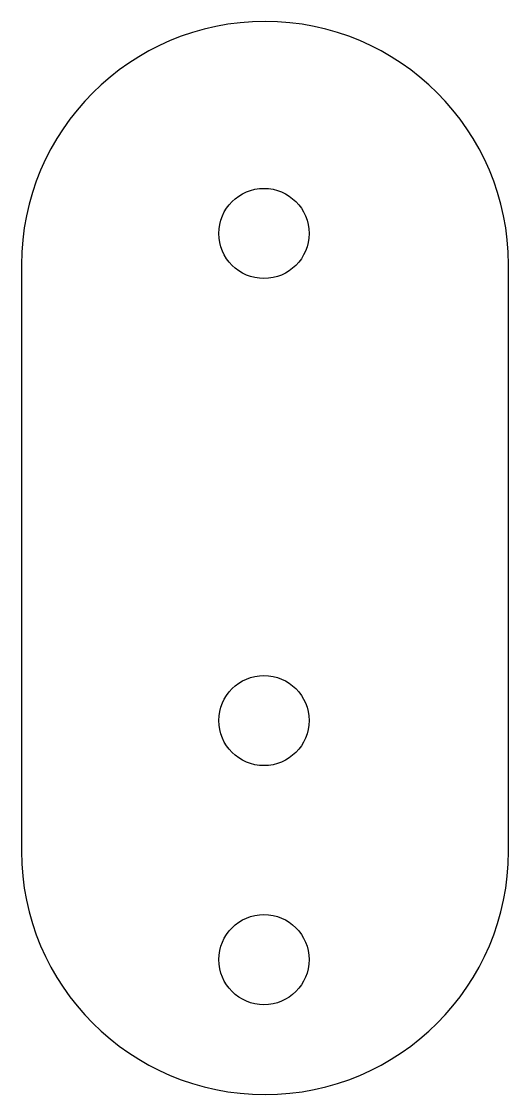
# Model space of a CAD drawing. Header units: inches. Extents: x -1.18 to -0.28, y 0.02 to 1.99.
import ezdxf

# ---------------------------------------------------------------- set-up
doc = ezdxf.new("R2010")
doc.units = ezdxf.units.IN
doc.header["$MEASUREMENT"] = 0

msp = doc.modelspace()

# ---------------------------------------------------------------- linework, layer by layer
at = {"color": 7, "linetype": 'Continuous', "lineweight": 25}
for p, q in [((-1.1758, 1.5451), (-1.1758, 0.4695)), ((-0.283, 0.4695), (-0.283, 1.5451))]:
    msp.add_line(p, q, dxfattribs=at)
for centre in [(-0.7313, 1.6026), (-0.7313, 0.7091), (-0.7313, 0.2705)]:
    msp.add_circle(centre, 0.0827, dxfattribs=at)
for centre, start, end in [((-0.7294, 1.5451), 0, 180), ((-0.7294, 0.4695), 180, 0)]:
    msp.add_arc(centre, 0.4464, start, end, dxfattribs=at)

doc.saveas('drawing.dxf')
